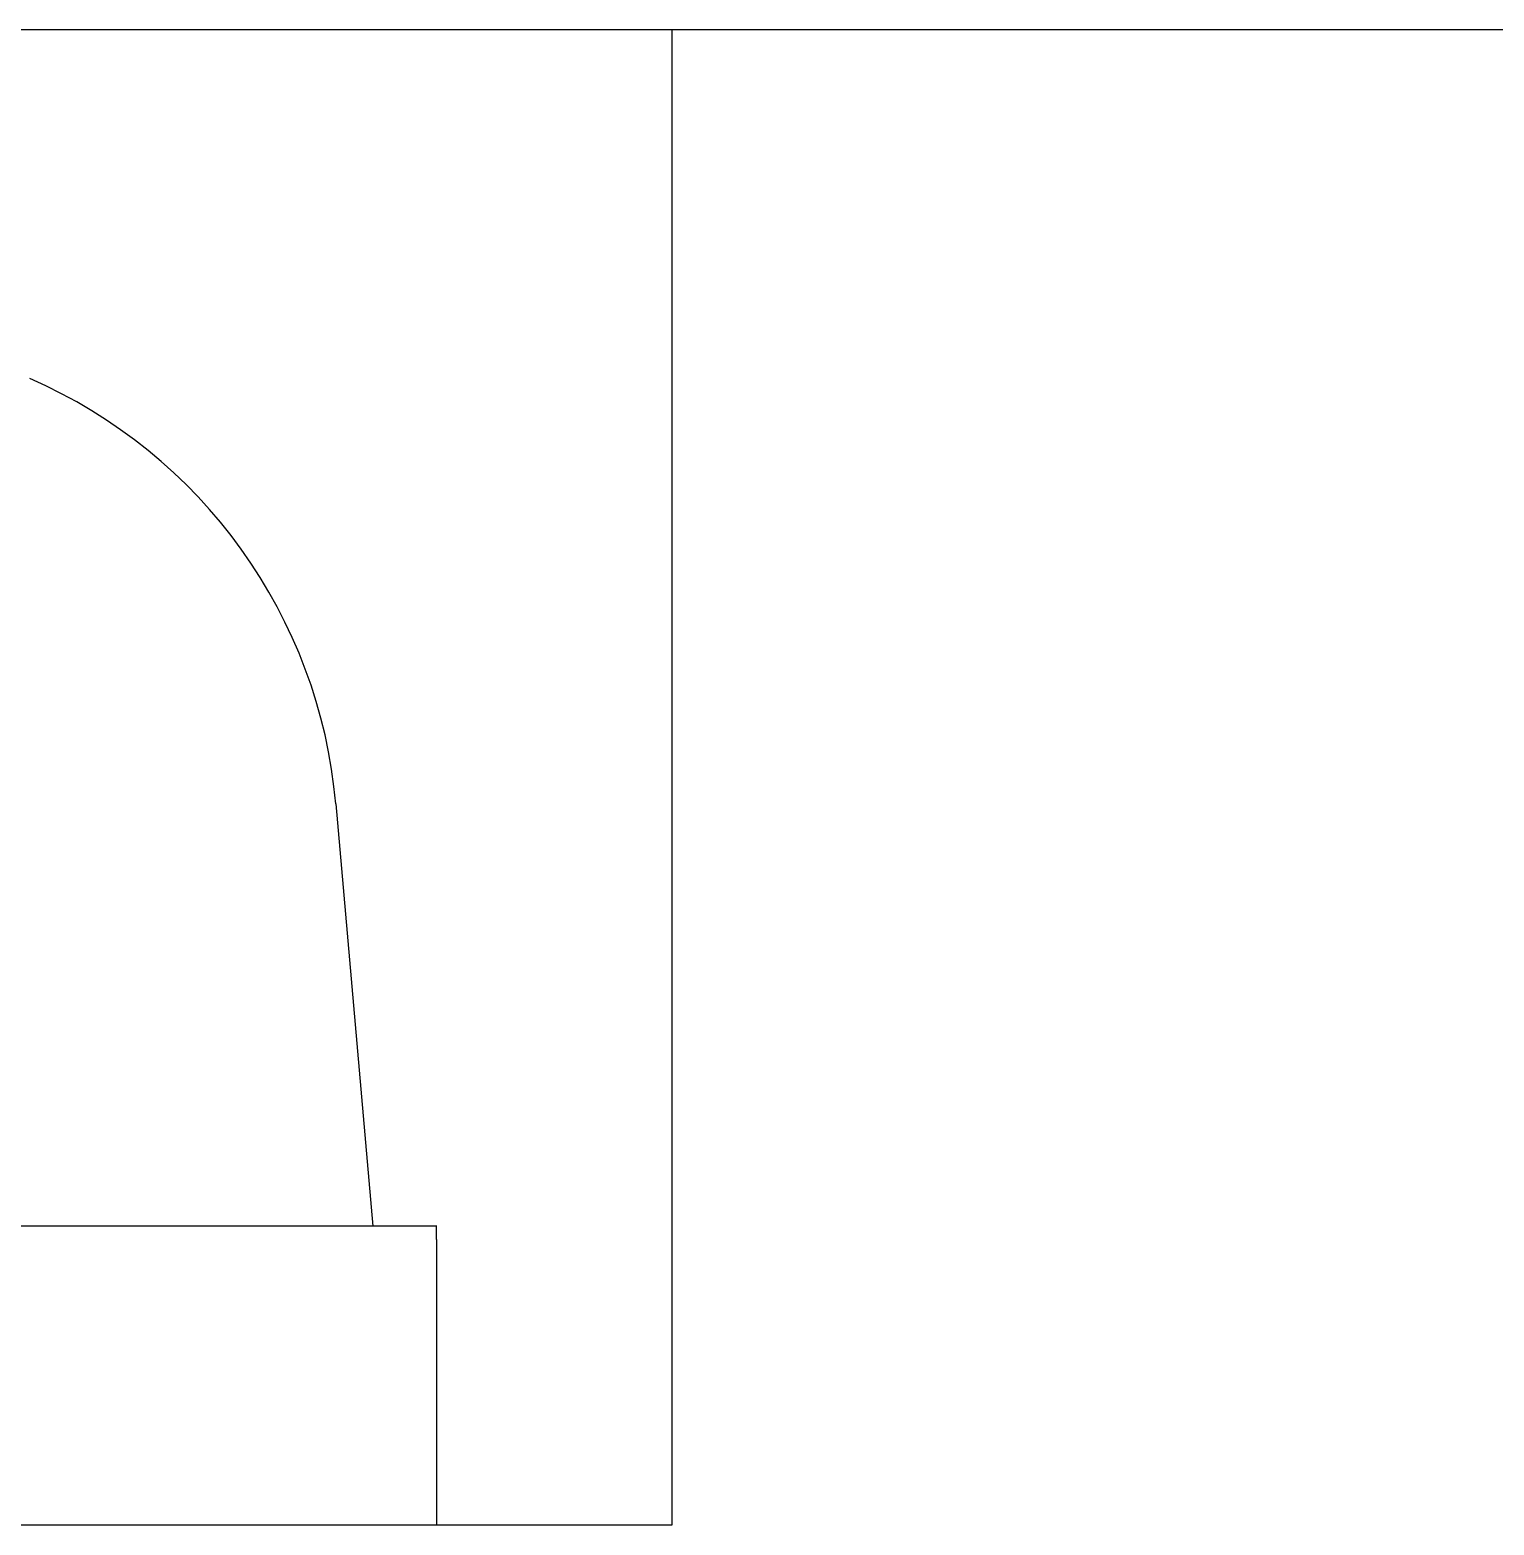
# Model space of a CAD drawing. Extents: x 8 to 293, y -214 to 82.
# Drawn here: x 153.474 to 156.901, y -86.519 to -83.019 of the extents above; entities that cross this region are included whole.
import ezdxf

# ---------------------------------------------------------------- set-up
doc = ezdxf.new("R2010")
doc.units = 0
doc.layers.get('0').update_dxf_attribs({"linetype": 'CONTINUOUS'})

msp = doc.modelspace()

# ---------------------------------------------------------------- linework, layer by layer
at = {"color": 7, "linetype": 'CONTINUOUS'}
for p, q in [((182.9765, -83.0194), (147.9765, -83.0194)), ((182.9765, -83.0194), (147.9765, -83.0194)), ((154.9765, -83.0194), (154.9765, -86.5194)), ((154.19, -84.8313), (154.2765, -85.8194)), ((154.4265, -85.8194), (148.5265, -85.8194)), ((154.4265, -86.5194), (154.4265, -85.8512)), ((154.9765, -86.5194), (148.9765, -86.5194))]:
    msp.add_line(p, q, dxfattribs=at)
msp.add_polyline3d([(154.426, -85.8512, 0), (154.426, -85.8509, 0), (154.426, -85.8507, 0), (154.426, -85.8504, 0), (154.426, -85.8502, 0), (154.426, -85.8499, 0), (154.426, -85.8497, 0), (154.426, -85.8494, 0), (154.426, -85.8492, 0), (154.426, -85.849, 0), (154.426, -85.8487, 0), (154.426, -85.8485, 0), (154.426, -85.8482, 0), (154.426, -85.848, 0), (154.426, -85.8477, 0), (154.426, -85.8475, 0), (154.426, -85.8472, 0), (154.426, -85.847, 0), (154.426, -85.8467, 0), (154.426, -85.8465, 0), (154.426, -85.8462, 0), (154.426, -85.846, 0), (154.426, -85.8457, 0), (154.426, -85.8455, 0), (154.426, -85.8452, 0), (154.426, -85.845, 0), (154.426, -85.8447, 0), (154.426, -85.8445, 0), (154.426, -85.8442, 0), (154.426, -85.844, 0), (154.426, -85.8437, 0), (154.426, -85.8435, 0), (154.426, -85.8432, 0), (154.426, -85.843, 0), (154.426, -85.8427, 0), (154.426, -85.8425, 0), (154.426, -85.8423, 0), (154.426, -85.842, 0), (154.426, -85.8418, 0), (154.426, -85.8415, 0), (154.426, -85.8413, 0), (154.426, -85.841, 0), (154.426, -85.8408, 0), (154.426, -85.8405, 0), (154.426, -85.8403, 0), (154.426, -85.84, 0), (154.426, -85.8398, 0), (154.426, -85.8395, 0), (154.426, -85.8393, 0), (154.426, -85.839, 0), (154.426, -85.8388, 0), (154.426, -85.8385, 0), (154.426, -85.8383, 0), (154.426, -85.838, 0), (154.426, -85.8378, 0), (154.426, -85.8375, 0), (154.426, -85.8373, 0), (154.426, -85.837, 0), (154.426, -85.8368, 0), (154.426, -85.8365, 0), (154.426, -85.8363, 0), (154.426, -85.8361, 0), (154.426, -85.8358, 0), (154.426, -85.8356, 0), (154.426, -85.8353, 0), (154.426, -85.8351, 0), (154.426, -85.8348, 0), (154.426, -85.8346, 0), (154.426, -85.8343, 0), (154.426, -85.8341, 0), (154.426, -85.8338, 0), (154.426, -85.8336, 0), (154.426, -85.8333, 0), (154.426, -85.8331, 0), (154.426, -85.8328, 0), (154.426, -85.8326, 0), (154.426, -85.8323, 0), (154.426, -85.8321, 0), (154.426, -85.8318, 0), (154.426, -85.8316, 0), (154.426, -85.8313, 0), (154.426, -85.8311, 0), (154.426, -85.8308, 0), (154.426, -85.8306, 0), (154.426, -85.8303, 0), (154.426, -85.8301, 0), (154.426, -85.8298, 0), (154.426, -85.8296, 0), (154.426, -85.8294, 0), (154.426, -85.8291, 0), (154.426, -85.8289, 0), (154.426, -85.8286, 0), (154.426, -85.8284, 0), (154.426, -85.8281, 0), (154.426, -85.8279, 0), (154.426, -85.8276, 0), (154.426, -85.8274, 0), (154.426, -85.8271, 0), (154.426, -85.8269, 0), (154.426, -85.8266, 0), (154.426, -85.8264, 0), (154.426, -85.8261, 0), (154.426, -85.8259, 0), (154.426, -85.8256, 0), (154.426, -85.8254, 0), (154.426, -85.8251, 0), (154.426, -85.8249, 0), (154.426, -85.8246, 0), (154.426, -85.8244, 0), (154.426, -85.8241, 0), (154.426, -85.8239, 0), (154.426, -85.8236, 0), (154.426, -85.8234, 0), (154.426, -85.8231, 0), (154.426, -85.8229, 0), (154.426, -85.8227, 0), (154.426, -85.8224, 0), (154.426, -85.8222, 0), (154.426, -85.8219, 0), (154.426, -85.8217, 0), (154.426, -85.8214, 0), (154.426, -85.8212, 0), (154.426, -85.8209, 0), (154.426, -85.8207, 0), (154.426, -85.8204, 0), (154.426, -85.8202, 0), (154.426, -85.8199, 0), (154.426, -85.8197, 0), (154.426, -85.8194, 0)], dxfattribs=at)
msp.add_arc((152.9946, -84.9358), 1.2, 5, 66.4529, dxfattribs=at)

doc.saveas('drawing.dxf')
